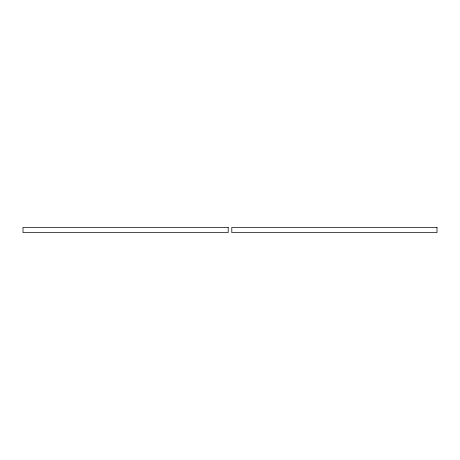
<?xml version="1.0" encoding="UTF-8"?>
<svg xmlns="http://www.w3.org/2000/svg" width="460" height="460" viewBox="0 0 460 460"><rect width="100%" height="100%" fill="white"/><g stroke="black" fill="none" stroke-linecap="round" stroke-linejoin="round"><path stroke-width="0.69" d="M228.194 227.418L23 227.418L23 232.582L228.194 232.582L228.194 227.418M437 227.418L231.805 227.418L231.805 232.582L437 232.582L437 227.418"/></g></svg>
